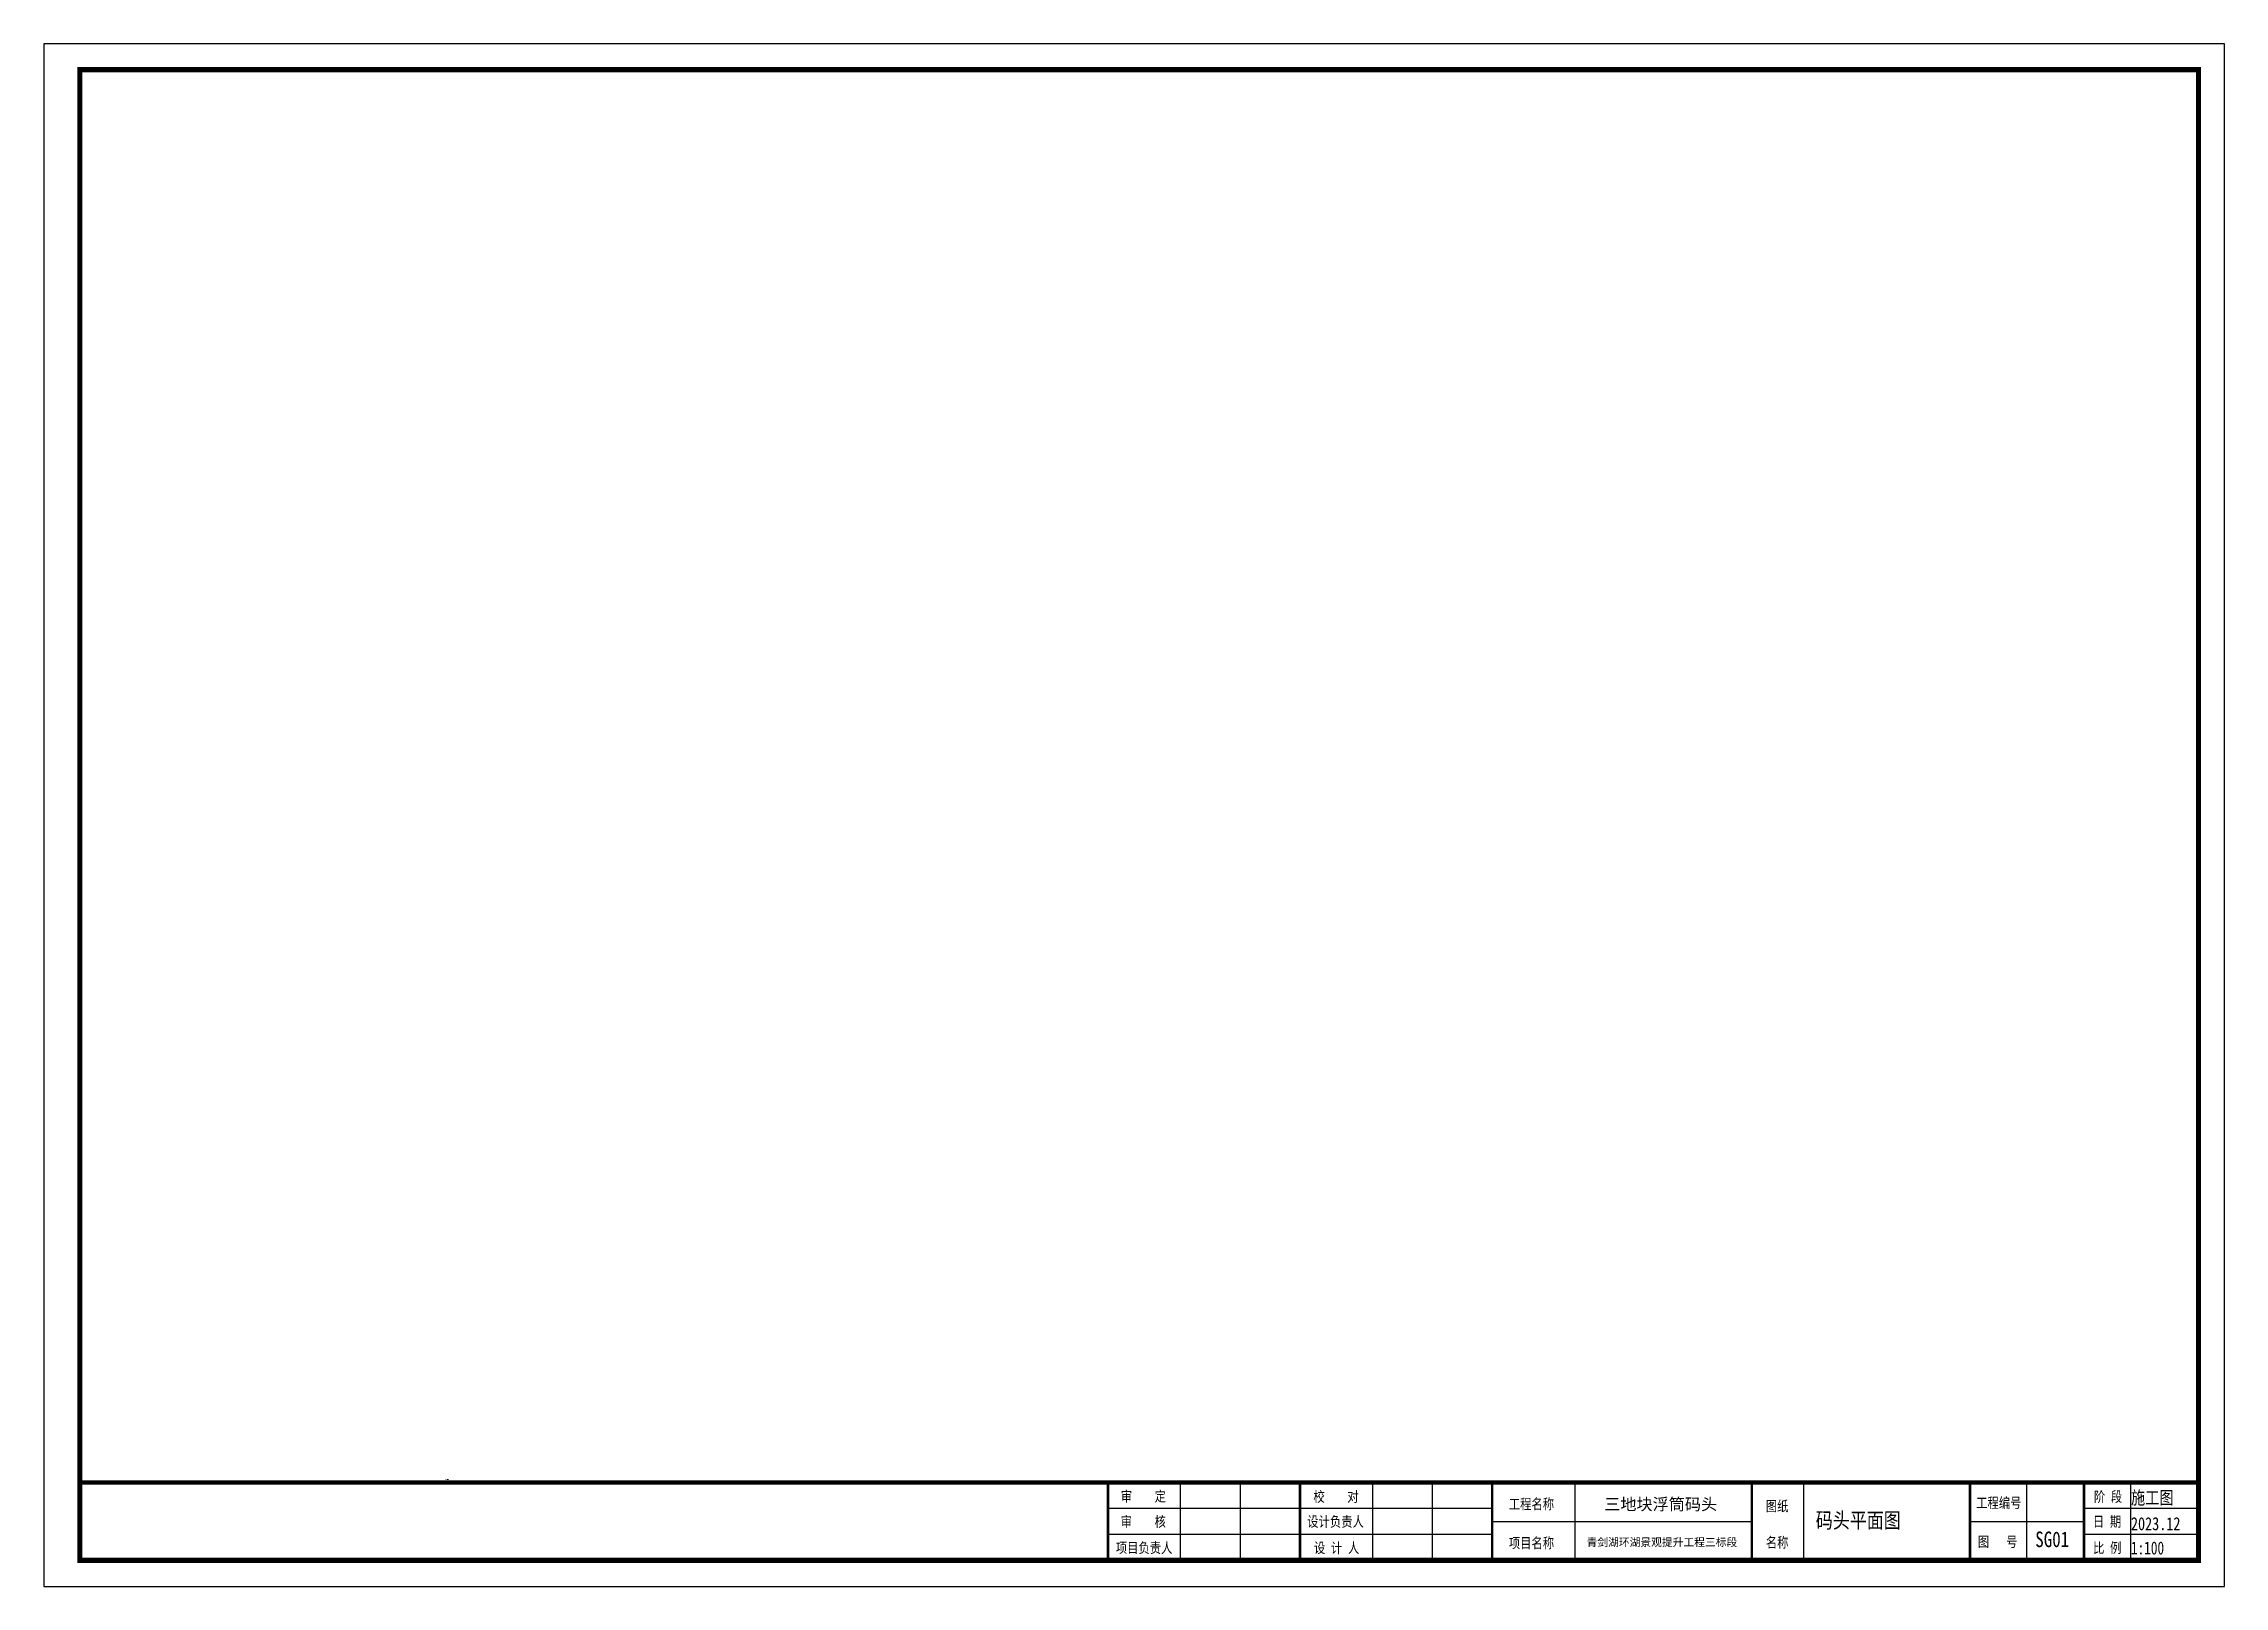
# Paper-space layout 'Layout1' of a CAD drawing. Extents: x 0.1 to 10.4, y 0.3 to 7.6.
import ezdxf

# ---------------------------------------------------------------- set-up
doc = ezdxf.new("R2010")
doc.units = 0
doc.header["$LTSCALE"] = 1000
doc.layers.add('PUB_TEXT', color=7, linetype='Continuous')
doc.styles.add('-宋体', font='', dxfattribs={"width": 0.8})
doc.styles.add('_TCH_DIM', font='SIMPLEX.shx', dxfattribs={"width": 0.7, "bigfont": 'GBCBIG.shx'})
doc.styles.get("Standard").update_dxf_attribs({"font": ''})
doc.styles.add('图框', font='')
doc.styles.add('黑体', font='simhei.ttf', dxfattribs={"width": 0.8})
doc.styles.get('-宋体').set_extended_font_data('SimSun')
doc.styles.get('Standard').set_extended_font_data('SimSun')
doc.styles.get('图框').set_extended_font_data('SimSun')

# ---------------------------------------------------------------- blocks, each defined once
blk = doc.blocks.new('$TITLEBLK$00000187')
for p, q in [((-196, 0), (-196, 15)), ((-184.5, 0), (-184.5, 15)), ((-159, 0), (-159, 15)), ((-147.5, 0), (-147.5, 15)), ((-120, 0), (-120, 15)), ((-76, 0), (-76, 15)), ((-33, 0), (-33, 15)), ((-13, 0), (-13, 15)), ((0, 0), (0, 15)), ((-136, 10), (-210, 10)), ((0, 10), (-22, 10)), ((-136, 5), (-210, 5)), ((-136, 7.5), (-86, 7.5)), ((-44, 7.5), (-22, 7.5)), ((0, 5), (-22, 5))]:
    blk.add_line(p, q)
for points, const_width in [([(-408.03, 0), (-408.03, 15), (0, 15)], 0.8), ([(-210, 0), (-210, 15)], 0.5), ([(-173, 0), (-173, 15)], 0.5), ([(-136, 0), (-136, 15)], 0.5), ([(-86, 0), (-86, 15)], 0.5), ([(-44, 0), (-44, 15)], 0.5), ([(-22, 0), (-22, 15)], 0.5)]:
    blk.add_lwpolyline(points, dxfattribs=dict(const_width=const_width))
at = {"style": '图框', "width": 0.8}
for s, p in [('审    定', (-207.53, 11.34)), ('校    对', (-170.43, 11.27)), ('阶 段', (-20.12, 11.27)), ('审    核', (-207.55, 6.48)), ('设计负责人', (-171.62, 6.48)), ('工程名称', (-132.8, 9.86)), ('图纸', (-83.31, 9.46)), ('工程编号', (-42.79, 10.08)), ('日 期', (-20.31, 6.48)), ('项目名称', (-132.8, 2.36)), ('名称', (-83.31, 2.46)), ('图   号', (-42.46, 2.6)), ('项目负责人', (-208.49, 1.42)), ('设 计 人', (-170.33, 1.42)), ('比 例', (-20.27, 1.42))]:
    blk.add_text(s, height=2, dxfattribs=at).set_placement(p)
for tag, p in [('审定人', (-193.68, 10.95)), ('校对', (-155.51, 10.92)), ('审核人', (-193.68, 6.03)), ('设计负责人', (-158.64, 6.23)), ('项目负责人', (-195.69, 1.11)), ('设计人', (-156.48, 1.18))]:
    blk.add_attdef(tag, p, '', height=3)
for tag, p, height, style, width in [('阶段', (-12.96, 10.81), 2.5, '黑体', 0.8), ('图名', (-73.67, 6.22), 3, '-宋体', 0.8), ('日期', (-12.96, 5.8), 2.5, '黑体', 0.8), ('图号', (-31.44, 2.55), 3, '_TCH_DIM', 0.7), ('比例', (-12.96, 1.14), 2.5, '黑体', 0.8)]:
    blk.add_attdef(tag, p, '', height=height, dxfattribs=dict(style=style, width=width))
at = {"layer": 'PUB_TEXT'}
for s, height, p in [('三地块浮筒码头', 2.278, (-114.42, 9.68)), ('青剑湖环湖景观提升工程三标段', 1.519, (-117.82, 2.73))]:
    blk.add_text(s, height=height, dxfattribs=at).set_placement(p)
blk = doc.blocks.new('rgthtyjyuk')
blk.add_lwpolyline([(0, 0), (420, 0), (420, 297), (0, 297)], close=True)
at = {"const_width": 1}
blk.add_lwpolyline([(6.97, 5), (415, 5), (415, 292), (6.97, 292)], close=True, dxfattribs=at)
at = {"const_width": 0.8}
blk.add_lwpolyline([(415, 20), (6.97, 20)], dxfattribs=at)

psp = doc.layouts.get("Layout1")

# ---------------------------------------------------------------- linework, layer by layer
at = {"color": 1}
psp.add_solid([(2.021, 0.764, 0.004), (2.021, 0.758, 0.004), (2.003, 0.761, 0.004)], dxfattribs=at)

# ---------------------------------------------------------------- block references
at = {"xscale": 0.02458256797558327, "yscale": 0.02458256797558327, "zscale": 0.02458256797558327}
psp.add_blockref('rgthtyjyuk', (0.103, 0.255), dxfattribs=at)
ref = psp.add_blockref('$TITLEBLK$00000187', (10.304, 0.378), dxfattribs=dict(xscale=0.02458256797558327, yscale=0.02458256797558327, zscale=0.02458256797558327))
ref.add_attrib('图名', '码头平面图', (8.493, 0.531), dxfattribs={"color": 3, "height": 0.0737, "style": '-宋体', "width": 0.8})
ref.add_attrib('图号', 'SG01', (9.532, 0.441), dxfattribs={"color": 3, "height": 0.0737, "style": '黑体', "width": 0.8})
ref.add_attrib('日期', '2023.12', (9.985, 0.521), dxfattribs={"color": 3, "height": 0.0615, "style": '黑体', "width": 0.8})
ref.add_attrib('阶段', '施工图', (9.985, 0.644), dxfattribs={"color": 3, "height": 0.0615, "style": '黑体', "width": 0.8})
ref.add_attrib('比例', '1:100', (9.985, 0.406), dxfattribs={"color": 3, "height": 0.0615, "style": '黑体', "width": 0.75})

doc.saveas('drawing.dxf')
